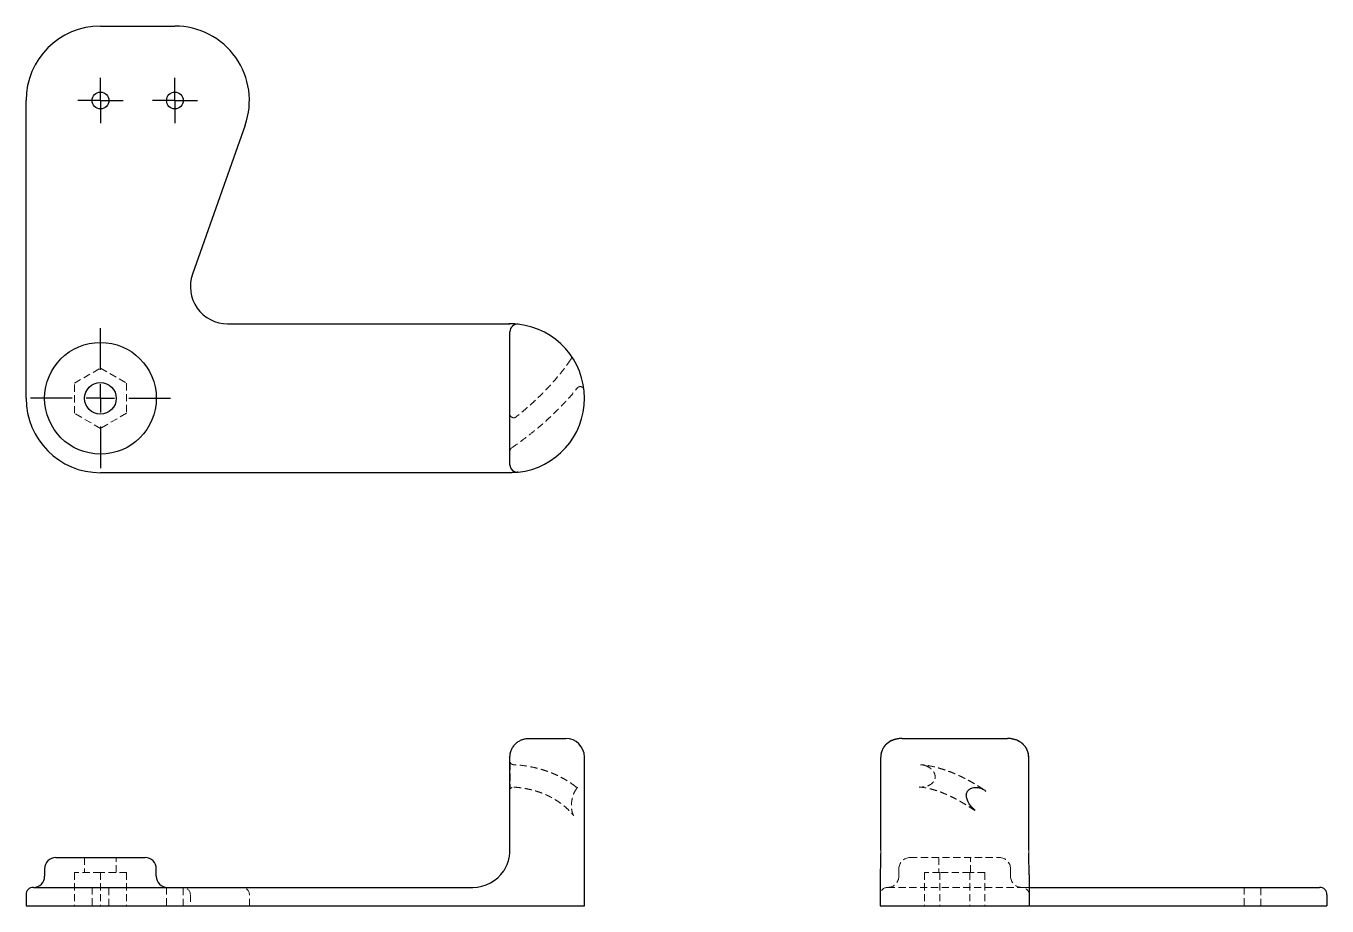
# Model space of a CAD drawing. Header units: millimetres. Extents: x 33 to 262, y 42 to 197.
import ezdxf

# ---------------------------------------------------------------- set-up
doc = ezdxf.new("R2010")
doc.units = ezdxf.units.MM
doc.linetypes.add('HIDDEN', pattern=[1.905, 1.27, -0.635])
doc.layers.add('10', color=7, linetype='Continuous')

# ---------------------------------------------------------------- blocks, each defined once
blk = doc.blocks.new('SW_CENTERMARKSYMBOL_0')
at = {"layer": '10', "color": 0}
for p, q in [((0, 5), (0, 12.35)), ((0, 0), (0, 2.5)), ((-5, 0), (-12.35, 0)), ((0, 0), (-2.5, 0)), ((0, 0), (0, -2.5)), ((0, 0), (2.5, 0)), ((5, 0), (12.35, 0)), ((0, -5), (0, -12.35))]:
    blk.add_line(p, q, dxfattribs=at)
blk = doc.blocks.new('SW_CENTERMARKSYMBOL_1')
at = {"layer": '10', "color": 0}
for p, q in [((0, 2.5), (0, 3.98)), ((0, 0), (0, 2.5)), ((-2.5, 0), (-3.98, 0)), ((0, 0), (-2.5, 0)), ((0, 0), (0, -2.5)), ((0, 0), (2.5, 0)), ((2.5, 0), (3.98, 0)), ((0, -2.5), (0, -3.98))]:
    blk.add_line(p, q, dxfattribs=at)
blk = doc.blocks.new('SW_CENTERMARKSYMBOL_2')
at = {"layer": '10', "color": 0}
for p, q in [((0, 2.5), (0, 3.98)), ((0, 0), (0, 2.5)), ((-2.5, 0), (-3.98, 0)), ((0, 0), (-2.5, 0)), ((0, 0), (0, -2.5)), ((0, 0), (2.5, 0)), ((2.5, 0), (3.98, 0)), ((0, -2.5), (0, -3.98))]:
    blk.add_line(p, q, dxfattribs=at)

msp = doc.modelspace()

# ---------------------------------------------------------------- linework, layer by layer
at = {"color": 7, "linetype": 'Continuous', "lineweight": 25}
for p, q in [((46.13, 197.43), (59.26, 197.43)), ((33, 131.78), (33, 184.3)), ((71.64, 179.93), (62.36, 153.66)), ((68.55, 144.91), (111.78, 144.91)), ((111.78, 144.91), (118.35, 144.91)), ((118.35, 120.04), (118.35, 143.52)), ((111.78, 118.65), (46.13, 118.65)), ((118.35, 118.65), (111.78, 118.65)), ((121.63, 71.77), (128.2, 71.77)), ((186.89, 71.73), (186.11, 71.53)), ((187.5, 71.77), (206.07, 71.77)), ((118.35, 52.07), (118.35, 68.49)), ((131.48, 42.23), (131.48, 68.49)), ((183.72, 68.49), (183.72, 52.07)), ((209.84, 52.07), (209.84, 68.49)), ((38.25, 50.76), (46.13, 50.76)), ((46.13, 50.76), (54.01, 50.76)), ((36.28, 48.79), (36.28, 47.48)), ((55.98, 47.48), (55.98, 48.79)), ((183.66, 48.35), (183.65, 48.21)), ((183.66, 48.35), (183.65, 47.72)), ((209.91, 48.21), (209.9, 48.36)), ((209.91, 47.72), (209.9, 48.36)), ((183.65, 47.72), (183.65, 42.23)), ((209.91, 47.72), (209.91, 42.23)), ((33, 44.2), (33, 42.23)), ((34.31, 45.51), (46.13, 45.51)), ((46.13, 45.51), (111.78, 45.51)), ((209.91, 45.51), (219.1, 45.51)), ((219.1, 45.51), (245.36, 45.51)), ((245.36, 45.51), (261.12, 45.51)), ((262.43, 44.2), (262.43, 42.23)), ((33, 42.23), (46.13, 42.23)), ((46.13, 42.23), (118.35, 42.23)), ((118.35, 42.23), (131.48, 42.23)), ((183.65, 42.23), (209.91, 42.23)), ((209.91, 42.23), (218.66, 42.23)), ((218.66, 42.23), (244.93, 42.23)), ((244.93, 42.23), (262.43, 42.23))]:
    msp.add_line(p, q, dxfattribs=at)
at = {"color": 7, "linetype": 'HIDDEN', "lineweight": 18}
for p, q in [((41.53, 134.43), (46.13, 137.09)), ((46.13, 137.09), (50.73, 134.43)), ((41.53, 129.13), (41.53, 134.43)), ((50.73, 134.43), (50.73, 129.13)), ((46.13, 126.47), (41.53, 129.13)), ((50.73, 129.13), (46.13, 126.47)), ((183.82, 69.19), (183.73, 68.49)), ((190.69, 63.2), (190.51, 63.23)), ((201.98, 62.69), (201.87, 62.76)), ((129.59, 58.19), (129.53, 58.27)), ((43.34, 50.76), (43.34, 48.13)), ((48.92, 48.13), (48.92, 50.76)), ((183.73, 52.07), (183.73, 51.6)), ((188.9, 50.76), (204.66, 50.76)), ((193.99, 50.76), (193.99, 48.13)), ((199.57, 48.13), (199.57, 50.76)), ((209.83, 51.57), (209.83, 52.07)), ((186.93, 48.79), (186.93, 47.48)), ((206.63, 47.48), (206.63, 48.79)), ((46.13, 48.13), (41.53, 48.13)), ((41.53, 48.13), (41.53, 42.23)), ((46.13, 48.13), (46.13, 42.23)), ((50.73, 48.13), (46.13, 48.13)), ((50.73, 48.13), (50.73, 42.23)), ((194.13, 48.13), (191.47, 48.13)), ((191.47, 48.13), (191.47, 42.23)), ((199.43, 48.13), (194.13, 48.13)), ((194.13, 48.13), (194.13, 42.23)), ((202.09, 48.13), (199.43, 48.13)), ((199.43, 48.13), (199.43, 42.23)), ((202.09, 48.13), (202.09, 42.23)), ((44.65, 45.51), (44.65, 42.23)), ((47.61, 42.23), (47.61, 45.51)), ((57.78, 45.51), (57.78, 42.23)), ((60.74, 42.23), (60.74, 45.51)), ((61.98, 44.2), (61.98, 42.23)), ((72.39, 42.23), (72.39, 44.2)), ((184.96, 45.51), (208.6, 45.51)), ((208.6, 45.51), (209.91, 45.51)), ((247.83, 45.51), (247.83, 42.23)), ((250.78, 42.23), (250.78, 45.51))]:
    msp.add_line(p, q, dxfattribs=at)
at = {"color": 7, "linetype": 'Continuous', "lineweight": 25}
for centre, radius in [((46.13, 184.3), 1.48), ((59.26, 184.3), 1.48), ((46.13, 131.78), 9.85), ((46.13, 131.78), 2.79)]:
    msp.add_circle(centre, radius, dxfattribs=at)
for centre, radius, start, end in [((46.13, 184.3), 13.13, 90, 180), ((59.26, 184.3), 13.13, 340.5288, 90), ((68.55, 151.48), 6.57, 160.5288, 270), ((119.66, 143.52), 1.31, 83.6206, 180), ((118.35, 131.78), 13.13, 276.3794, 83.6206), ((46.13, 131.78), 13.13, 180, 270), ((119.66, 120.04), 1.31, 180, 276.3794), ((128.2, 68.49), 3.28, 0, 90), ((38.25, 48.79), 1.97, 90, 180), ((54.01, 48.79), 1.97, 0, 90), ((111.78, 52.07), 6.57, 270, 326.4427), ((34.31, 47.48), 1.97, 270, 0), ((57.95, 47.48), 1.97, 180, 270), ((34.31, 44.2), 1.31, 90, 180), ((261.12, 44.2), 1.31, 0, 90)]:
    msp.add_arc(centre, radius, start, end, dxfattribs=at)
at = {"color": 7, "linetype": 'HIDDEN', "lineweight": 18}
for centre, radius, start, end in [((188.9, 48.79), 1.97, 90, 180), ((204.66, 48.79), 1.97, 0, 90), ((184.96, 47.48), 1.97, 270, 0), ((208.6, 47.48), 1.97, 180, 270), ((60.67, 44.2), 1.31, 0, 90), ((71.08, 44.2), 1.31, 0, 90), ((184.96, 44.2), 1.31, 90, 180), ((208.6, 44.2), 1.31, 0, 90)]:
    msp.add_arc(centre, radius, start, end, dxfattribs=at)
at = {"color": 7, "linetype": 'Continuous', "lineweight": 25}
for points, knots in [([(119.43, 144.87), (119.26, 144.88), (118.91, 144.9), (118.4, 144.89), (118.15, 144.89)], [0, 0, 0, 0, 0.499615, 1, 1, 1, 1]), ([(119.71, 118.72), (119.7, 118.72), (119.67, 118.72), (119.62, 118.71), (119.57, 118.71), (119.5, 118.7), (119.41, 118.69), (119.27, 118.68), (119.08, 118.67), (118.87, 118.66), (118.62, 118.65), (118.44, 118.65), (118.35, 118.65)], [0, 0, 0, 0, 0.0660618, 0.1322815, 0.1987298, 0.2654769, 0.3325917, 0.4652734, 0.5978379, 0.7308053, 0.864691, 1, 1, 1, 1]), ([(118.35, 68.49), (118.35, 68.54), (118.35, 68.65), (118.36, 68.81), (118.38, 68.96), (118.41, 69.12), (118.44, 69.28), (118.49, 69.43), (118.54, 69.59), (118.59, 69.74), (118.73, 70.04), (119, 70.48), (119.44, 70.96), (119.95, 71.33), (120.4, 71.54), (120.77, 71.66), (121.04, 71.72), (121.33, 71.76), (121.53, 71.77), (121.63, 71.77)], [0, 0, 0, 0, 0.027308, 0.054689, 0.082172, 0.109786, 0.137559, 0.165518, 0.193692, 0.222106, 0.250787, 0.371587, 0.500666, 0.619922, 0.749704, 0.806795, 0.867527, 0.931922, 1, 1, 1, 1]), ([(187.5, 71.77), (187.43, 71.77), (187.29, 71.77), (187.09, 71.75), (186.89, 71.73), (186.7, 71.7), (186.51, 71.67), (186.33, 71.62), (185.99, 71.53), (185.51, 71.33), (185.04, 71.03), (184.71, 70.74), (184.48, 70.51), (184.29, 70.26), (184.12, 69.99), (183.98, 69.7), (183.87, 69.41), (183.79, 69.11), (183.74, 68.8), (183.73, 68.59), (183.73, 68.49)], [0, 0, 0, 0, 0.03741, 0.074311, 0.110683, 0.146505, 0.181757, 0.216422, 0.25048, 0.378144, 0.49953, 0.559614, 0.618319, 0.675703, 0.731858, 0.786917, 0.841047, 0.894447, 0.947349, 1, 1, 1, 1]), ([(186.11, 71.53), (186, 71.5), (185.51, 71.39), (184.93, 70.99), (184.37, 70.41), (184.03, 69.85), (183.84, 69.43), (183.82, 69.19), (183.82, 69.19)], [0, 0, 0, 0, 0.100015, 0.446138, 0.625561, 0.810155, 0.99992, 1, 1, 1, 1]), ([(209.83, 68.49), (209.83, 68.54), (209.83, 68.65), (209.81, 68.82), (209.79, 68.98), (209.76, 69.14), (209.72, 69.3), (209.67, 69.46), (209.62, 69.61), (209.55, 69.77), (209.48, 69.92), (209.39, 70.06), (209.3, 70.2), (209.21, 70.34), (209.1, 70.48), (208.99, 70.6), (208.87, 70.73), (208.74, 70.84), (208.48, 71.06), (208.05, 71.33), (207.53, 71.54), (207.09, 71.66), (206.76, 71.72), (206.42, 71.76), (206.18, 71.77), (206.07, 71.77)], [0, 0, 0, 0, 0.0278657, 0.0557676, 0.0837441, 0.1118325, 0.1400691, 0.1684883, 0.1971225, 0.2260019, 0.2551542, 0.2846041, 0.3143737, 0.3444822, 0.3749457, 0.4057773, 0.4369874, 0.4685833, 0.50057, 0.621933, 0.7495851, 0.8095671, 0.8713658, 0.9348796, 1, 1, 1, 1]), ([(209.83, 68.49), (209.81, 68.69), (209.79, 69.11), (209.6, 69.72), (209.29, 70.27), (208.9, 70.74), (208.42, 71.12), (207.89, 71.41), (207.31, 71.62), (206.88, 71.7), (206.67, 71.73)], [0, 0, 0, 0, 0.114224, 0.234548, 0.357946, 0.483153, 0.608386, 0.736407, 0.866341, 1, 1, 1, 1]), ([(200.38, 59.04), (200.17, 59.24), (199.79, 59.6), (199.37, 60.19), (199.1, 60.67), (198.92, 61.13), (198.82, 61.55), (198.83, 61.93), (198.9, 62.2), (199.02, 62.46), (199.21, 62.68), (199.45, 62.86), (199.77, 63.02), (200.18, 63.13), (200.69, 63.16), (201.28, 63.06), (201.66, 62.88), (201.87, 62.78)], [0, 0, 0, 0, 0.1230455, 0.2236729, 0.2996961, 0.3524073, 0.432734, 0.4720117, 0.5106623, 0.5486226, 0.5878978, 0.6295774, 0.6772407, 0.737921, 0.8122933, 0.8998648, 1, 1, 1, 1]), ([(201.87, 62.78), (201.94, 62.73), (202.08, 62.64), (202.21, 62.52), (202.28, 62.47)], [0, 0, 0, 0, 0.500525, 1, 1, 1, 1]), ([(117.25, 48.44), (117.29, 48.5), (117.37, 48.63), (117.49, 48.83), (117.61, 49.05), (117.73, 49.3), (117.9, 49.67), (118.07, 50.15), (118.21, 50.69), (118.29, 51.19), (118.34, 51.64), (118.35, 51.94), (118.35, 52.07)], [0, 0, 0, 0, 0.055506, 0.115768, 0.180789, 0.250571, 0.332275, 0.5014, 0.642921, 0.773192, 0.892216, 1, 1, 1, 1]), ([(183.73, 51.6), (183.72, 51.43), (183.72, 50.93), (183.7, 50.1), (183.67, 49.18), (183.66, 48.62), (183.66, 48.35)], [0, 0, 0, 0, 0.149047, 0.442414, 0.743143, 1, 1, 1, 1]), ([(209.9, 48.36), (209.9, 48.62), (209.89, 49.18), (209.86, 50.11), (209.84, 50.93), (209.84, 51.42), (209.83, 51.57)], [0, 0, 0, 0, 0.259004, 0.561016, 0.858382, 1, 1, 1, 1])]:
    msp.add_open_spline(points, degree=3, knots=knots, dxfattribs=at)
at = {"color": 7, "linetype": 'HIDDEN', "lineweight": 18}
for points, knots in [([(118.35, 144.91), (118.56, 144.91), (118.99, 144.9), (119.33, 144.88), (119.43, 144.87), (119.43, 144.87)], [0, 0, 0, 0, 0.498905, 0.991741, 1, 1, 1, 1]), ([(129.06, 138.62), (128.87, 138.34), (128.4, 137.64), (127.58, 136.57), (126.7, 135.49), (125.95, 134.62), (125.34, 133.95), (124.84, 133.42), (124.39, 132.94), (123.88, 132.43), (123.29, 131.86), (122.59, 131.19), (121.74, 130.42), (120.69, 129.52), (119.89, 128.85), (119.43, 128.49), (119.4, 128.47)], [0, 0, 0, 0, 0.079177, 0.202101, 0.305289, 0.388741, 0.452566, 0.498602, 0.54357, 0.591689, 0.650458, 0.713565, 0.790184, 0.883687, 0.993342, 1, 1, 1, 1]), ([(129.09, 139.33), (129.12, 139.27), (129.18, 139.17), (129.2, 138.97), (129.16, 138.78), (129.1, 138.67), (129.07, 138.62)], [0, 0, 0, 0, 0.2619576, 0.5221683, 0.770625, 1, 1, 1, 1]), ([(118.64, 123.01), (119.21, 123.42), (120.33, 124.21), (121.88, 125.4), (123.24, 126.51), (124.36, 127.48), (125.27, 128.3), (126.02, 129.02), (126.66, 129.64), (127.21, 130.19), (127.7, 130.71), (128.24, 131.29), (128.9, 132.01), (129.59, 132.8), (130.04, 133.36), (130.23, 133.6)], [0, 0, 0, 0, 0.128618, 0.252938, 0.361924, 0.454865, 0.531057, 0.593921, 0.652465, 0.700387, 0.745166, 0.791077, 0.85477, 0.938103, 1, 1, 1, 1]), ([(130.23, 133.59), (130.28, 133.64), (130.38, 133.74), (130.56, 133.81), (130.72, 133.84), (130.86, 133.83), (131.02, 133.78), (131.19, 133.67), (131.31, 133.52), (131.37, 133.39), (131.38, 133.33), (131.39, 133.3)], [0, 0, 0, 0, 0.1279593, 0.2463614, 0.3433496, 0.4165741, 0.5123798, 0.6443351, 0.8085421, 0.9011347, 1, 1, 1, 1]), ([(119.41, 128.48), (119.37, 128.45), (119.29, 128.4), (119.14, 128.34), (118.95, 128.33), (118.76, 128.37), (118.58, 128.48), (118.44, 128.63), (118.36, 128.81), (118.35, 128.93), (118.35, 128.98)], [0, 0, 0, 0, 0.0944743, 0.2038221, 0.3274401, 0.4624193, 0.6034228, 0.7437351, 0.8772124, 1, 1, 1, 1]), ([(118.35, 122.47), (118.35, 122.52), (118.36, 122.63), (118.42, 122.78), (118.51, 122.91), (118.59, 122.98), (118.63, 123.01)], [0, 0, 0, 0, 0.247584, 0.50137, 0.754469, 1, 1, 1, 1]), ([(119.78, 118.73), (119.7, 118.72), (119.52, 118.71), (119.26, 118.77), (119, 118.88), (118.76, 119.05), (118.57, 119.27), (118.43, 119.51), (118.35, 119.77), (118.34, 119.95), (118.33, 120.03)], [0, 0, 0, 0, 0.115275, 0.238494, 0.367645, 0.499982, 0.632322, 0.761482, 0.884713, 1, 1, 1, 1]), ([(118.97, 67.14), (118.93, 67.15), (118.85, 67.16), (118.74, 67.2), (118.62, 67.26), (118.55, 67.32), (118.5, 67.37), (118.48, 67.4), (118.46, 67.43), (118.44, 67.47), (118.41, 67.51), (118.36, 67.61), (118.36, 67.61), (118.36, 67.61)], [0, 0, 0, 0, 0.070413, 0.145199, 0.225301, 0.309319, 0.329173, 0.349107, 0.370634, 0.395907, 0.464477, 0.559031, 1, 1, 1, 1]), ([(118.36, 67.5), (118.36, 67.39), (118.36, 67.2), (118.36, 66.72), (118.37, 66.18), (118.37, 65.64), (118.37, 65.14), (118.37, 64.58), (118.37, 63.94), (118.37, 63.34), (118.36, 62.99), (118.37, 62.88), (118.38, 62.87), (118.41, 62.9), (118.47, 62.97), (118.56, 63.05), (118.7, 63.13), (118.86, 63.19), (118.99, 63.19), (119.05, 63.19)], [0, 0, 0, 0, 0.106845, 0.20222, 0.287178, 0.361305, 0.424669, 0.477401, 0.571479, 0.67376, 0.784188, 0.81177, 0.838252, 0.864177, 0.89019, 0.916839, 0.944332, 0.972319, 1, 1, 1, 1]), ([(130, 63.21), (129.9, 63.3), (129.55, 63.57), (128.95, 63.99), (128.19, 64.47), (127.39, 64.91), (126.65, 65.28), (126, 65.57), (125.49, 65.78), (125.01, 65.95), (124.56, 66.11), (124.05, 66.27), (123.33, 66.48), (122.31, 66.73), (120.95, 66.97), (119.8, 67.11), (119.1, 67.13), (118.97, 67.13)], [0, 0, 0, 0, 0.036329, 0.114818, 0.190653, 0.269818, 0.352213, 0.404937, 0.45255, 0.495085, 0.532582, 0.572695, 0.630188, 0.720237, 0.833536, 0.969288, 1, 1, 1, 1]), ([(191.56, 67), (191.82, 66.9), (192.29, 66.71), (192.82, 66.25), (193.13, 65.82), (193.28, 65.46), (193.33, 65.2), (193.34, 64.93), (193.3, 64.59), (193.07, 64.13), (192.7, 63.77), (192.26, 63.5), (191.81, 63.32), (191.26, 63.2), (190.86, 63.2), (190.65, 63.2)], [0, 0, 0, 0, 0.1306126, 0.2366404, 0.3185841, 0.3779858, 0.4169652, 0.4432285, 0.5022457, 0.5768134, 0.6753684, 0.7396542, 0.8156942, 0.9022644, 1, 1, 1, 1]), ([(190.76, 67.14), (190.89, 67.13), (191.16, 67.11), (191.43, 67.04), (191.56, 67)], [0, 0, 0, 0, 0.501215, 1, 1, 1, 1]), ([(201.87, 62.76), (201.81, 62.81), (201.38, 63.1), (200.65, 63.55), (199.75, 64.08), (199, 64.5), (198.35, 64.83), (197.73, 65.14), (197.11, 65.42), (196.39, 65.73), (195.56, 66.05), (194.59, 66.38), (193.53, 66.69), (192.34, 66.95), (191.45, 67.1), (190.95, 67.12), (190.9, 67.12)], [0, 0, 0, 0, 0.017661, 0.114012, 0.193393, 0.255904, 0.312759, 0.366386, 0.421691, 0.478638, 0.559081, 0.647411, 0.743389, 0.853637, 0.984144, 1, 1, 1, 1]), ([(119.05, 63.19), (119.43, 63.16), (120.15, 63.1), (121.1, 62.94), (121.85, 62.79), (122.45, 62.64), (123.02, 62.47), (123.66, 62.26), (124.27, 62.02), (124.81, 61.79), (125.23, 61.59), (125.61, 61.39), (126.03, 61.16), (126.55, 60.85), (127.2, 60.41), (127.96, 59.83), (128.79, 59.08), (129.31, 58.49), (129.58, 58.18)], [0, 0, 0, 0, 0.0862638, 0.1642296, 0.2240997, 0.265202, 0.3128864, 0.3683745, 0.4307242, 0.4751411, 0.5145045, 0.5487388, 0.584909, 0.6374323, 0.7054616, 0.7898811, 0.8907079, 1, 1, 1, 1]), ([(129.6, 58.17), (129.56, 58.22), (129.49, 58.32), (129.37, 58.58), (129.28, 58.9), (129.22, 59.29), (129.18, 59.76), (129.19, 60.43), (129.3, 61.1), (129.46, 61.69), (129.64, 62.16), (129.86, 62.6), (130.03, 62.83), (130.11, 62.94)], [0, 0, 0, 0, 0.055963, 0.106281, 0.187559, 0.241841, 0.316437, 0.428879, 0.579284, 0.669764, 0.769358, 0.87961, 1, 1, 1, 1]), ([(130.11, 62.94), (130.15, 62.99), (130.22, 63.06), (130.29, 63.13), (130.32, 63.15), (130.17, 63.13), (130.07, 63.19), (130.01, 63.22)], [0, 0, 0, 0, 0.192518, 0.352995, 0.581225, 0.744574, 1, 1, 1, 1]), ([(190.5, 63.2), (190.55, 63.2), (190.93, 63.19), (191.63, 63.07), (192.57, 62.87), (193.43, 62.62), (194.23, 62.35), (194.93, 62.07), (195.53, 61.81), (196.06, 61.57), (196.59, 61.31), (197.16, 61.01), (197.82, 60.65), (198.61, 60.18), (199.58, 59.56), (200.34, 59.06), (200.78, 58.73), (200.83, 58.69)], [0, 0, 0, 0, 0.017677, 0.132806, 0.231046, 0.3169, 0.395963, 0.467998, 0.519143, 0.568806, 0.616929, 0.668618, 0.725444, 0.797282, 0.884255, 0.986431, 1, 1, 1, 1])]:
    msp.add_open_spline(points, degree=3, knots=knots, dxfattribs=at)

# ---------------------------------------------------------------- block references
at = {"layer": '10'}
for name, p in [('SW_CENTERMARKSYMBOL_1', (46.13, 184.3)), ('SW_CENTERMARKSYMBOL_2', (59.26, 184.3)), ('SW_CENTERMARKSYMBOL_0', (46.13, 131.78))]:
    msp.add_blockref(name, p, dxfattribs=at)

doc.saveas('drawing.dxf')
